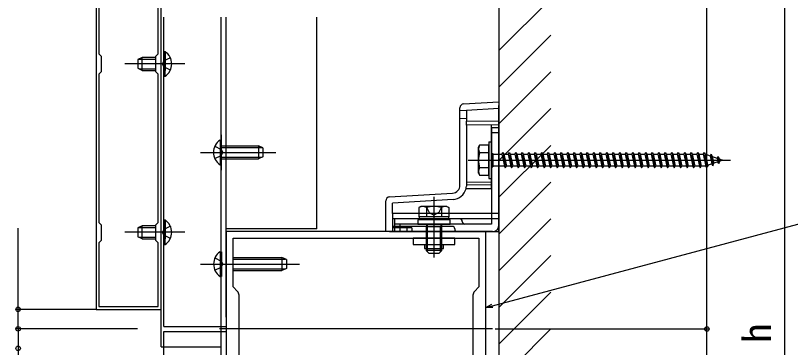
# Model space of a CAD drawing. Units: millimetres, scale not verified. Extents: x -875 to 875, y -1310 to 1300.
# Drawn here: x -414 to -115.8, y 576.6 to 704.4 of the extents above; entities that cross this region are included whole.
import ezdxf
from ezdxf.enums import TextEntityAlignment as Align

# ---------------------------------------------------------------- set-up
doc = ezdxf.new("R2010")
doc.units = ezdxf.units.MM
doc.header["$LTSCALE"] = 4
for name, color, linetype in [('0-3_YKK_11', 7, 'Continuous'), ('0-4_YKK_12', 2, 'Continuous'), ('0-5_YKK_13', 4, 'Continuous'), ('0-7_YKK_D', 6, 'Continuous'), ('0-9_YSS_K', 3, 'Continuous')]:
    doc.layers.add(name, color=color, linetype=linetype)
doc.styles.add('ＭＳ ゴシック', font='')
doc.styles.get('ＭＳ ゴシック').set_extended_font_data('MS Gothic')

msp = doc.modelspace()

# ---------------------------------------------------------------- linework, layer by layer
at = {"layer": '0-3_YKK_11'}
for p, q in [((-328, 570.621), (-328, 596.764)), ((-238, 596.764), (-238, 570.621))]:
    msp.add_line(p, q, dxfattribs=at)
for points in [[(-383, 715.26), (-383, 591.26), (-358, 591.26), (-358, 715.26)], [(-381.9, 681.86), (-381.9, 624.659), (-381, 623.76), (-381, 617.76), (-381.9, 616.86), (-381.9, 592.36), (-359.1, 592.36), (-359.1, 616.86), (-360, 617.76), (-360, 623.76), (-359.1, 624.659), (-359.1, 681.86), (-360, 682.76), (-360, 688.76), (-359.1, 689.659), (-359.1, 714.16), (-381.9, 714.16), (-381.9, 689.659), (-381, 688.76), (-381, 682.76)], [(-233, 621.193), (-333, 621.193), (-333, 546.193), (-233, 546.193)]]:
    msp.add_lwpolyline(points, close=True, dxfattribs=at)
msp.add_lwpolyline([(-328.586, 598.178), (-330.3, 599.893), (-330.3, 618.693), (-235.7, 618.693), (-235.7, 599.893), (-237.414, 598.178)], dxfattribs=at)
for centre, start, end in [((-330, 596.764), 360, 44.99999), ((-236, 596.764), 135.00001, 180)]:
    msp.add_arc(centre, 2, start, end, dxfattribs=at)
at = {"layer": '0-4_YKK_12'}
for p, q in [((-358, 576.86), (-358, 703.693)), ((-356.913, 584.693), (-356.913, 703.693)), ((-335.013, 703.693), (-335.013, 463.693)), ((-333, 588.26), (-333, 703.693)), ((-298.013, 622.193), (-298.013, 703.693)), ((-334.814, 658.482), (-334.814, 644.903)), ((-298.013, 622.193), (-333, 622.193)), ((-358, 584.693), (-358, 584.693)), ((-356.913, 584.693), (-335.013, 584.693)), ((-335.013, 584.693), (-333, 584.693)), ((-358, 582.693), (-358, 582.693)), ((-356.913, 582.693), (-335.013, 582.693)), ((-356.913, 463.693), (-356.913, 582.693)), ((-230.519, 583.693), (-335.507, 583.693)), ((-335.013, 582.693), (-333, 582.693)), ((-358, 576.86), (-335.026, 576.86))]:
    msp.add_line(p, q, dxfattribs=at)
at = {"layer": '0-5_YKK_13'}
for p, q in [((-356.913, 690.51), (-356.913, 683.26)), ((-356.913, 690.51), (-356.404, 690.51)), ((-356.404, 690.51), (-356.404, 683.26)), ((-365.213, 688.26), (-366.913, 687.46)), ((-366.913, 687.46), (-366.913, 684.06)), ((-366.603, 687.605), (-360.016, 687.605)), ((-360.016, 688.26), (-365.213, 688.26)), ((-365.213, 683.26), (-365.213, 688.26)), ((-356.913, 681.01), (-356.913, 688.26)), ((-356.404, 681.01), (-356.404, 688.26)), ((-348.913, 685.76), (-371.913, 685.76)), ((-365.213, 683.26), (-366.913, 684.06)), ((-366.603, 683.914), (-360.016, 683.914)), ((-365.213, 683.26), (-360.016, 683.26)), ((-356.913, 681.01), (-356.404, 681.01)), ((-243, 639.015), (-243, 668.864)), ((-243, 667.775), (-240.5, 667.928)), ((-240.5, 667.928), (-228, 668.693)), ((-240.5, 667.928), (-240.5, 663.693)), ((-228, 621.193), (-228, 669.695)), ((-240.5, 664.622), (-243, 664.775)), ((-228, 663.583), (-240.5, 663.693)), ((-240.5, 662.193), (-240.5, 663.693)), ((-228, 662.302), (-240.5, 662.193)), ((-240.5, 662.193), (-240.5, 639.163)), ((-231, 662.275), (-231, 640.114)), ((-230.9, 661.193), (-230.9, 624.093)), ((-228, 661.193), (-230.9, 661.193)), ((-228, 659.193), (-230.9, 659.193)), ((-228, 661.193), (-228, 623.693)), ((-335.323, 656.443), (-334.814, 656.443)), ((-334.814, 656.443), (-334.814, 646.943)), ((-334.814, 653.538), (-319.123, 653.538)), ((-318.814, 653.393), (-320.514, 654.193)), ((-318.814, 653.393), (-318.814, 649.993)), ((-235.9, 653.693), (-235.467, 654.443)), ((-235.9, 643.693), (-235.9, 653.693)), ((-231.9, 654.443), (-235.469, 654.443)), ((-231.9, 655.693), (-231.9, 641.693)), ((-231.9, 655.693), (-230.9, 655.693)), ((-230.9, 655.693), (-230.9, 641.693)), ((-342.814, 651.693), (-313.814, 651.693)), ((-231.9, 651.579), (-235.453, 651.579)), ((-230.9, 651.293), (-230.4, 651.293)), ((-230.4, 651.293), (-230.4, 646.093)), ((-230.4, 650.943), (-226.9, 650.943)), ((-226.4, 651.693), (-225.65, 645.693)), ((-226.15, 650.943), (-224.4, 650.943)), ((-226.15, 650.943), (-225.15, 646.443)), ((-223.9, 651.693), (-223.15, 645.693)), ((-223.65, 650.943), (-221.9, 650.943)), ((-223.65, 650.943), (-222.65, 646.443)), ((-221.4, 651.693), (-220.65, 645.693)), ((-221.15, 650.943), (-219.4, 650.943)), ((-221.15, 650.943), (-220.15, 646.443)), ((-218.9, 651.693), (-218.15, 645.693)), ((-218.65, 650.943), (-216.9, 650.943)), ((-218.65, 650.943), (-217.65, 646.443)), ((-216.4, 651.693), (-215.65, 645.693)), ((-216.15, 650.943), (-214.4, 650.943)), ((-216.15, 650.943), (-215.15, 646.443)), ((-213.9, 651.693), (-213.15, 645.693)), ((-213.65, 650.943), (-211.9, 650.943)), ((-213.65, 650.943), (-212.65, 646.443)), ((-211.4, 651.693), (-210.65, 645.693)), ((-211.15, 650.943), (-209.4, 650.943)), ((-211.15, 650.943), (-210.15, 646.443)), ((-208.9, 651.693), (-208.15, 645.693)), ((-208.65, 650.943), (-206.9, 650.943)), ((-208.65, 650.943), (-207.65, 646.443)), ((-206.4, 651.693), (-205.65, 645.693)), ((-206.15, 650.943), (-204.4, 650.943)), ((-206.15, 650.943), (-205.15, 646.443)), ((-203.9, 651.693), (-203.15, 645.693)), ((-203.65, 650.943), (-201.9, 650.943)), ((-203.65, 650.943), (-202.65, 646.443)), ((-201.4, 651.693), (-200.65, 645.693)), ((-201.15, 650.943), (-199.4, 650.943)), ((-201.15, 650.943), (-200.15, 646.443)), ((-198.9, 651.693), (-198.15, 645.693)), ((-198.65, 650.943), (-196.9, 650.943)), ((-198.65, 650.943), (-197.65, 646.443)), ((-196.4, 651.693), (-195.65, 645.693)), ((-196.15, 650.943), (-194.4, 650.943)), ((-196.15, 650.943), (-195.15, 646.443)), ((-193.9, 651.693), (-193.15, 645.693)), ((-193.65, 650.943), (-191.9, 650.943)), ((-193.65, 650.943), (-192.65, 646.443)), ((-191.4, 651.693), (-190.65, 645.693)), ((-191.15, 650.943), (-189.4, 650.943)), ((-191.15, 650.943), (-190.15, 646.443)), ((-188.9, 651.693), (-188.15, 645.693)), ((-188.65, 650.943), (-186.9, 650.943)), ((-188.65, 650.943), (-187.65, 646.443)), ((-186.4, 651.693), (-185.65, 645.693)), ((-186.15, 650.943), (-184.4, 650.943)), ((-186.15, 650.943), (-185.15, 646.443)), ((-183.9, 651.693), (-183.15, 645.693)), ((-183.65, 650.943), (-181.9, 650.943)), ((-183.65, 650.943), (-182.65, 646.443)), ((-181.4, 651.693), (-180.65, 645.693)), ((-181.15, 650.943), (-179.4, 650.943)), ((-181.15, 650.943), (-180.15, 646.443)), ((-178.9, 651.693), (-178.15, 645.693)), ((-178.65, 650.943), (-176.9, 650.943)), ((-178.65, 650.943), (-177.65, 646.443)), ((-176.4, 651.693), (-175.65, 645.693)), ((-176.15, 650.943), (-174.4, 650.943)), ((-176.15, 650.943), (-175.15, 646.443)), ((-173.9, 651.693), (-173.15, 645.693)), ((-173.65, 650.943), (-171.9, 650.943)), ((-173.65, 650.943), (-172.65, 646.443)), ((-171.4, 651.693), (-170.65, 645.693)), ((-171.15, 650.943), (-169.4, 650.943)), ((-171.15, 650.943), (-170.15, 646.443)), ((-168.9, 651.693), (-168.15, 645.693)), ((-168.65, 650.943), (-166.9, 650.943)), ((-168.65, 650.943), (-167.65, 646.443)), ((-166.4, 651.693), (-165.65, 645.693)), ((-166.15, 650.943), (-164.4, 650.943)), ((-166.15, 650.943), (-165.15, 646.443)), ((-163.9, 651.693), (-163.15, 645.693)), ((-163.65, 650.943), (-161.9, 650.943)), ((-163.65, 650.943), (-162.65, 646.443)), ((-161.4, 651.693), (-160.65, 645.693)), ((-161.15, 650.943), (-159.4, 650.943)), ((-161.15, 650.943), (-160.15, 646.443)), ((-158.9, 651.693), (-158.15, 645.693)), ((-158.65, 650.943), (-156.9, 650.943)), ((-158.65, 650.943), (-157.65, 646.443)), ((-156.4, 651.693), (-155.65, 645.693)), ((-156.15, 650.943), (-154.4, 650.943)), ((-156.15, 650.943), (-155.15, 646.443)), ((-153.9, 651.693), (-153.15, 645.693)), ((-153.65, 650.943), (-151.9, 650.943)), ((-153.65, 650.943), (-152.65, 646.443)), ((-151.4, 651.693), (-150.65, 645.693)), ((-151.15, 650.943), (-149.4, 650.943)), ((-151.15, 650.943), (-150.15, 646.443)), ((-148.9, 651.693), (-148.15, 645.693)), ((-148.65, 650.943), (-148.434, 650.943)), ((-148.65, 650.943), (-147.65, 646.443)), ((-148.434, 650.943), (-146.773, 650.37)), ((-146.314, 651.006), (-146.773, 650.37)), ((-146.773, 650.37), (-146.08, 647.253)), ((-146.314, 651.006), (-145.961, 650.091)), ((-146.314, 651.006), (-145.76, 646.57)), ((-145.961, 650.091), (-144.066, 649.438)), ((-145.961, 650.091), (-145.383, 647.493)), ((-143.702, 650.106), (-144.066, 649.438)), ((-143.702, 650.106), (-143.254, 649.159)), ((-143.702, 650.106), (-143.363, 647.396)), ((-334.814, 649.847), (-319.123, 649.847)), ((-334.814, 649.193), (-320.514, 649.193)), ((-318.814, 649.993), (-320.514, 649.193)), ((-239.9, 648.693), (-138.856, 648.693)), ((-146.08, 647.253), (-147.706, 646.693)), ((-145.76, 646.57), (-146.08, 647.253)), ((-145.76, 646.57), (-145.383, 647.493)), ((-143.758, 648.053), (-145.383, 647.493)), ((-144.066, 649.438), (-143.758, 648.053)), ((-143.363, 647.396), (-143.758, 648.053)), ((-143.363, 647.396), (-143.061, 648.293)), ((-143.254, 649.159), (-141.9, 648.693)), ((-143.254, 649.159), (-143.061, 648.293)), ((-141.9, 648.693), (-143.061, 648.293)), ((-231.9, 645.806), (-235.453, 645.806)), ((-230.9, 646.093), (-230.4, 646.093)), ((-225.9, 646.443), (-230.4, 646.443)), ((-223.4, 646.443), (-225.15, 646.443)), ((-220.9, 646.443), (-222.65, 646.443)), ((-218.4, 646.443), (-220.15, 646.443)), ((-215.9, 646.443), (-217.65, 646.443)), ((-213.4, 646.443), (-215.15, 646.443)), ((-210.9, 646.443), (-212.65, 646.443)), ((-208.4, 646.443), (-210.15, 646.443)), ((-205.9, 646.443), (-207.65, 646.443)), ((-203.4, 646.443), (-205.15, 646.443)), ((-200.9, 646.443), (-202.65, 646.443)), ((-198.4, 646.443), (-200.15, 646.443)), ((-195.9, 646.443), (-197.65, 646.443)), ((-193.4, 646.443), (-195.15, 646.443)), ((-190.9, 646.443), (-192.65, 646.443)), ((-188.4, 646.443), (-190.15, 646.443)), ((-185.9, 646.443), (-187.65, 646.443)), ((-183.4, 646.443), (-185.15, 646.443)), ((-180.9, 646.443), (-182.65, 646.443)), ((-178.4, 646.443), (-180.15, 646.443)), ((-175.9, 646.443), (-177.65, 646.443)), ((-173.4, 646.443), (-175.15, 646.443)), ((-170.9, 646.443), (-172.65, 646.443)), ((-168.4, 646.443), (-170.15, 646.443)), ((-165.9, 646.443), (-167.65, 646.443)), ((-163.4, 646.443), (-165.15, 646.443)), ((-160.9, 646.443), (-162.65, 646.443)), ((-158.4, 646.443), (-160.15, 646.443)), ((-155.9, 646.443), (-157.65, 646.443)), ((-153.4, 646.443), (-155.15, 646.443)), ((-150.9, 646.443), (-152.65, 646.443)), ((-148.434, 646.443), (-150.15, 646.443)), ((-148.402, 646.454), (-148.434, 646.443)), ((-235.9, 643.693), (-235.467, 642.943)), ((-231.9, 641.693), (-230.9, 641.693)), ((-231, 640.114), (-240.5, 640.193)), ((-240.5, 639.163), (-240.5, 639.019)), ((-231, 639.049), (-231, 637.715)), ((-270.092, 634.536), (-245.817, 636.02)), ((-231, 637.715), (-240.67, 637.662)), ((-271.5, 621.193), (-271.5, 633.038)), ((-245.664, 633.53), (-269, 632.102)), ((-253, 634.593), (-253, 611.182)), ((-269, 628.193), (-269, 632.102)), ((-258, 630.893), (-258.773, 630.446)), ((-258.773, 630.446), (-258.773, 626.893)), ((-248, 630.893), (-258, 630.893)), ((-255.887, 630.446), (-255.887, 626.893)), ((-250.113, 630.446), (-250.113, 626.893)), ((-248, 630.893), (-247.226, 630.446)), ((-247.226, 630.446), (-247.226, 626.893)), ((-228, 628.193), (-269, 628.193)), ((-269, 628.193), (-269, 626.196)), ((-269, 626.196), (-228, 626.196)), ((-269, 626.196), (-269, 621.193)), ((-247.226, 626.893), (-258.773, 626.893)), ((-258.7, 626.893), (-258.7, 625.693)), ((-247.3, 625.693), (-247.3, 626.893)), ((-365.213, 623.414), (-366.913, 622.614)), ((-360.016, 623.414), (-365.213, 623.414)), ((-365.213, 618.414), (-365.213, 623.414)), ((-356.913, 625.664), (-356.913, 618.414)), ((-356.913, 625.664), (-356.404, 625.664)), ((-356.913, 616.164), (-356.913, 623.414)), ((-356.404, 625.664), (-356.404, 618.414)), ((-356.404, 616.164), (-356.404, 623.414)), ((-262.5, 623.193), (-269, 623.193)), ((-268, 621.193), (-268, 626.093)), ((-258.7, 626.093), (-268, 626.093)), ((-230.9, 624.093), (-268, 624.093)), ((-246, 623.193), (-268, 623.193)), ((-266, 621.193), (-266, 624.093)), ((-262.5, 623.193), (-262.618, 622.693)), ((-261.5, 622.693), (-262.5, 623.193)), ((-259.25, 624.093), (-246.75, 624.093)), ((-255.8, 624.011), (-256, 623.071)), ((-255.8, 624.093), (-255.8, 624.011)), ((-255.8, 624.011), (-255.46, 623.071)), ((-250.2, 624.011), (-250.54, 623.071)), ((-250.2, 624.093), (-250.2, 624.011)), ((-250.2, 624.011), (-250, 623.071)), ((-243.1, 626.093), (-247.3, 626.093)), ((-348.913, 620.914), (-371.913, 620.914)), ((-366.913, 622.614), (-366.913, 619.214)), ((-366.603, 622.76), (-360.016, 622.76)), ((-270.092, 621.193), (-271.5, 621.193)), ((-270.092, 621.193), (-228, 621.193)), ((-263.452, 622.644), (-269, 622.693)), ((-230.5, 621.193), (-268, 621.193)), ((-263.452, 622.644), (-263.452, 621.193)), ((-261.5, 622.627), (-263.452, 622.644)), ((-261.5, 622.693), (-261.5, 622.627)), ((-261.5, 622.627), (-261.5, 621.193)), ((-250, 623.071), (-256, 623.071)), ((-365.213, 618.414), (-366.913, 619.214)), ((-366.603, 619.068), (-360.016, 619.068)), ((-365.213, 618.414), (-360.016, 618.414)), ((-356.913, 616.164), (-356.404, 616.164)), ((-335.309, 613.443), (-334.8, 613.443)), ((-334.8, 613.443), (-334.8, 603.943)), ((-250, 613.893), (-256, 613.893)), ((-256, 613.893), (-255, 612.893)), ((-255, 612.893), (-251, 612.893)), ((-250, 613.893), (-251, 612.893)), ((-342.8, 608.693), (-304.8, 608.693)), ((-330.5, 610.538), (-310.11, 610.538)), ((-309.8, 610.393), (-311.5, 611.193)), ((-309.8, 610.393), (-309.8, 606.993)), ((-330.5, 606.847), (-310.11, 606.847)), ((-330.5, 606.193), (-311.5, 606.193)), ((-309.8, 606.993), (-311.5, 606.193))]:
    msp.add_line(p, q, dxfattribs=at)
for points in [[(-354.413, 688.11), (-356.883, 686.905), (-357.492, 685.76)], [(-354.413, 683.41), (-356.883, 684.615), (-357.492, 685.76)], [(-241.592, 670.361), (-228, 671.193), (-228, 669.695)], [(-335.323, 656.443), (-335.323, 646.943), (-334.814, 646.943)], [(-337.314, 654.043), (-334.843, 652.838), (-334.234, 651.693)], [(-334.814, 654.193), (-320.514, 654.193), (-320.514, 649.193)], [(-235.469, 642.943), (-231.9, 642.943), (-231.9, 654.443)], [(-337.314, 649.343), (-334.843, 650.548), (-334.234, 651.693)], [(-226.9, 650.943), (-226.4, 651.693), (-226.15, 650.943)], [(-226.9, 650.943), (-225.9, 646.443), (-225.65, 645.693), (-225.15, 646.443)], [(-224.4, 650.943), (-223.9, 651.693), (-223.65, 650.943)], [(-224.4, 650.943), (-223.4, 646.443), (-223.15, 645.693), (-222.65, 646.443)], [(-221.9, 650.943), (-221.4, 651.693), (-221.15, 650.943)], [(-221.9, 650.943), (-220.9, 646.443), (-220.65, 645.693), (-220.15, 646.443)], [(-219.4, 650.943), (-218.9, 651.693), (-218.65, 650.943)], [(-219.4, 650.943), (-218.4, 646.443), (-218.15, 645.693), (-217.65, 646.443)], [(-216.9, 650.943), (-216.4, 651.693), (-216.15, 650.943)], [(-216.9, 650.943), (-215.9, 646.443), (-215.65, 645.693), (-215.15, 646.443)], [(-214.4, 650.943), (-213.9, 651.693), (-213.65, 650.943)], [(-214.4, 650.943), (-213.4, 646.443), (-213.15, 645.693), (-212.65, 646.443)], [(-211.9, 650.943), (-211.4, 651.693), (-211.15, 650.943)], [(-211.9, 650.943), (-210.9, 646.443), (-210.65, 645.693), (-210.15, 646.443)], [(-209.4, 650.943), (-208.9, 651.693), (-208.65, 650.943)], [(-209.4, 650.943), (-208.4, 646.443), (-208.15, 645.693), (-207.65, 646.443)], [(-206.9, 650.943), (-206.4, 651.693), (-206.15, 650.943)], [(-206.9, 650.943), (-205.9, 646.443), (-205.65, 645.693), (-205.15, 646.443)], [(-204.4, 650.943), (-203.9, 651.693), (-203.65, 650.943)], [(-204.4, 650.943), (-203.4, 646.443), (-203.15, 645.693), (-202.65, 646.443)], [(-201.9, 650.943), (-201.4, 651.693), (-201.15, 650.943)], [(-201.9, 650.943), (-200.9, 646.443), (-200.65, 645.693), (-200.15, 646.443)], [(-199.4, 650.943), (-198.9, 651.693), (-198.65, 650.943)], [(-199.4, 650.943), (-198.4, 646.443), (-198.15, 645.693), (-197.65, 646.443)], [(-196.9, 650.943), (-196.4, 651.693), (-196.15, 650.943)], [(-196.9, 650.943), (-195.9, 646.443), (-195.65, 645.693), (-195.15, 646.443)], [(-194.4, 650.943), (-193.9, 651.693), (-193.65, 650.943)], [(-194.4, 650.943), (-193.4, 646.443), (-193.15, 645.693), (-192.65, 646.443)], [(-191.9, 650.943), (-191.4, 651.693), (-191.15, 650.943)], [(-191.9, 650.943), (-190.9, 646.443), (-190.65, 645.693), (-190.15, 646.443)], [(-189.4, 650.943), (-188.9, 651.693), (-188.65, 650.943)], [(-189.4, 650.943), (-188.4, 646.443), (-188.15, 645.693), (-187.65, 646.443)], [(-186.9, 650.943), (-186.4, 651.693), (-186.15, 650.943)], [(-186.9, 650.943), (-185.9, 646.443), (-185.65, 645.693), (-185.15, 646.443)], [(-184.4, 650.943), (-183.9, 651.693), (-183.65, 650.943)], [(-184.4, 650.943), (-183.4, 646.443), (-183.15, 645.693), (-182.65, 646.443)], [(-181.9, 650.943), (-181.4, 651.693), (-181.15, 650.943)], [(-181.9, 650.943), (-180.9, 646.443), (-180.65, 645.693), (-180.15, 646.443)], [(-179.4, 650.943), (-178.9, 651.693), (-178.65, 650.943)], [(-179.4, 650.943), (-178.4, 646.443), (-178.15, 645.693), (-177.65, 646.443)], [(-176.9, 650.943), (-176.4, 651.693), (-176.15, 650.943)], [(-176.9, 650.943), (-175.9, 646.443), (-175.65, 645.693), (-175.15, 646.443)], [(-174.4, 650.943), (-173.9, 651.693), (-173.65, 650.943)], [(-174.4, 650.943), (-173.4, 646.443), (-173.15, 645.693), (-172.65, 646.443)], [(-171.9, 650.943), (-171.4, 651.693), (-171.15, 650.943)], [(-171.9, 650.943), (-170.9, 646.443), (-170.65, 645.693), (-170.15, 646.443)], [(-169.4, 650.943), (-168.9, 651.693), (-168.65, 650.943)], [(-169.4, 650.943), (-168.4, 646.443), (-168.15, 645.693), (-167.65, 646.443)], [(-166.9, 650.943), (-166.4, 651.693), (-166.15, 650.943)], [(-166.9, 650.943), (-165.9, 646.443), (-165.65, 645.693), (-165.15, 646.443)], [(-164.4, 650.943), (-163.9, 651.693), (-163.65, 650.943)], [(-164.4, 650.943), (-163.4, 646.443), (-163.15, 645.693), (-162.65, 646.443)], [(-161.9, 650.943), (-161.4, 651.693), (-161.15, 650.943)], [(-161.9, 650.943), (-160.9, 646.443), (-160.65, 645.693), (-160.15, 646.443)], [(-159.4, 650.943), (-158.9, 651.693), (-158.65, 650.943)], [(-159.4, 650.943), (-158.4, 646.443), (-158.15, 645.693), (-157.65, 646.443)], [(-156.9, 650.943), (-156.4, 651.693), (-156.15, 650.943)], [(-156.9, 650.943), (-155.9, 646.443), (-155.65, 645.693), (-155.15, 646.443)], [(-154.4, 650.943), (-153.9, 651.693), (-153.65, 650.943)], [(-154.4, 650.943), (-153.4, 646.443), (-153.15, 645.693), (-152.65, 646.443)], [(-151.9, 650.943), (-151.4, 651.693), (-151.15, 650.943)], [(-151.9, 650.943), (-150.9, 646.443), (-150.65, 645.693), (-150.15, 646.443)], [(-149.4, 650.943), (-148.9, 651.693), (-148.65, 650.943)], [(-149.4, 650.943), (-148.4, 646.443), (-148.15, 645.693), (-147.65, 646.443)], [(-240.5, 639.019), (-240.502, 638.854), (-240.507, 638.744), (-240.509, 638.697)], [(-231, 640.114), (-231, 639.049), (-240.5, 639.163)], [(-256.05, 630.895), (-254.9, 628.537), (-253, 627.527)], [(-249.95, 630.895), (-251.1, 628.537), (-253, 627.527)], [(-354.413, 623.264), (-356.883, 622.059), (-357.492, 620.914)], [(-246.75, 624.093), (-246.75, 625.693), (-259.25, 625.693), (-259.25, 624.093)], [(-354.413, 618.564), (-356.883, 619.769), (-357.492, 620.914)], [(-256, 623.071), (-256, 614.693), (-256, 613.893)], [(-255.46, 613.353), (-255.46, 614.693), (-255.46, 623.071)], [(-250.54, 613.353), (-250.54, 614.693), (-250.54, 623.071)], [(-250, 613.893), (-250, 614.693), (-250, 623.071)], [(-256.6, 616.193), (-256.6, 614.693), (-249.4, 614.693), (-249.4, 616.193)], [(-335.309, 613.443), (-335.309, 603.943), (-334.8, 603.943)], [(-337.3, 611.043), (-334.83, 609.838), (-334.221, 608.693)], [(-337.3, 606.343), (-334.83, 607.548), (-334.221, 608.693)], [(-330.5, 611.193), (-311.5, 611.193), (-311.5, 606.193)]]:
    msp.add_lwpolyline(points, dxfattribs=at)
msp.add_lwpolyline([(-261, 618.693), (-261, 616.193), (-245, 616.193), (-245, 618.693)], close=True, dxfattribs=at)
for centre, radius, start, end in [((-359.687, 685.76), 5.774, 304.65097, 55.34903), ((-241.5, 668.864), 1.5, 93.5, 180), ((-332.04, 651.693), 5.774, 124.65097, 235.34903), ((-233.344, 653.023), 2.556, 146.25178, 214.38425), ((-226.347, 648.693), 9.553, 162.41205, 197.58795), ((-233.344, 644.362), 2.556, 145.61575, 213.74822), ((-246, 639.015), 3, 273.5, 0), ((-246, 639.019), 5.5, 345.71245, 356.63583), ((-246, 639.019), 5.5, 273.5, 345.71245), ((-270, 633.038), 1.5, 93.5, 180), ((-257.33, 628.337), 2.556, 55.61708, 124.38292), ((-253, 621.339), 9.554, 72.41276, 107.58724), ((-248.67, 628.337), 2.556, 55.61708, 124.38292), ((-359.687, 620.914), 5.774, 304.65097, 55.34903), ((-246, 622.193), 1, 0, 90), ((-243.1, 625.093), 1, 0, 90), ((-241.1, 625.093), 1, 180, 270), ((-230.5, 623.693), 2.5, 270, 0), ((-244, 622.193), 1, 180, 270), ((-332.026, 608.693), 5.774, 124.65097, 235.34903)]:
    msp.add_arc(centre, radius, start, end, dxfattribs=at)
at = {"layer": '0-7_YKK_D'}
for p, q in [((-148, 583.693), (-148, 893.26)), ((-118, 274.26), (-118, 893.26)), ((-383, 591.26), (-414, 591.26)), ((-367.013, 583.76), (-414, 583.76)), ((-367.013, 583.76), (-414, 583.76)), ((-229.519, 583.693), (-147, 583.693)), ((-229.519, 583.693), (-147, 583.693)), ((-148, 274.26), (-148, 583.693))]:
    msp.add_line(p, q, dxfattribs=at)
for points in [[(-233, 591.92), (-230.537, 592.58), (-107.228, 625.621)], [(-413, 583.76), (-413, 591.26), (-413, 622.453)], [(-230.36, 591.92), (-233, 591.92), (-230.714, 593.24)], [(-413, 583.76), (-413, 576.26), (-413, 545.066)]]:
    msp.add_lwpolyline(points, dxfattribs=at)
for centre in [(-413, 591.26), (-413, 583.76), (-413, 583.76), (-148, 583.693), (-148, 583.693), (-413, 576.26)]:
    msp.add_circle(centre, 0.875, dxfattribs=at)
at = {"layer": '0-9_YSS_K'}
for p, q in [((-228, 1034.26), (-228, 112.26)), ((-228, 690.969), (-208, 710.969)), ((-228, 676.827), (-208, 696.827)), ((-228, 662.685), (-208, 682.685)), ((-228, 648.543), (-208, 668.543)), ((-228, 634.401), (-208, 654.401)), ((-228, 620.259), (-208, 640.259)), ((-228, 606.116), (-208, 626.116)), ((-228, 591.974), (-208, 611.974)), ((-228, 577.832), (-208, 597.832)), ((-228, 563.69), (-208, 583.69))]:
    msp.add_line(p, q, dxfattribs=at)

# ---------------------------------------------------------------- texts
at = {"layer": '0-7_YKK_D', "style": 'ＭＳ ゴシック'}
msp.add_text('h', height=11, rotation=90, dxfattribs=at).set_placement((-120, 578.305), align=Align.BOTTOM_LEFT)

doc.saveas('drawing.dxf')
